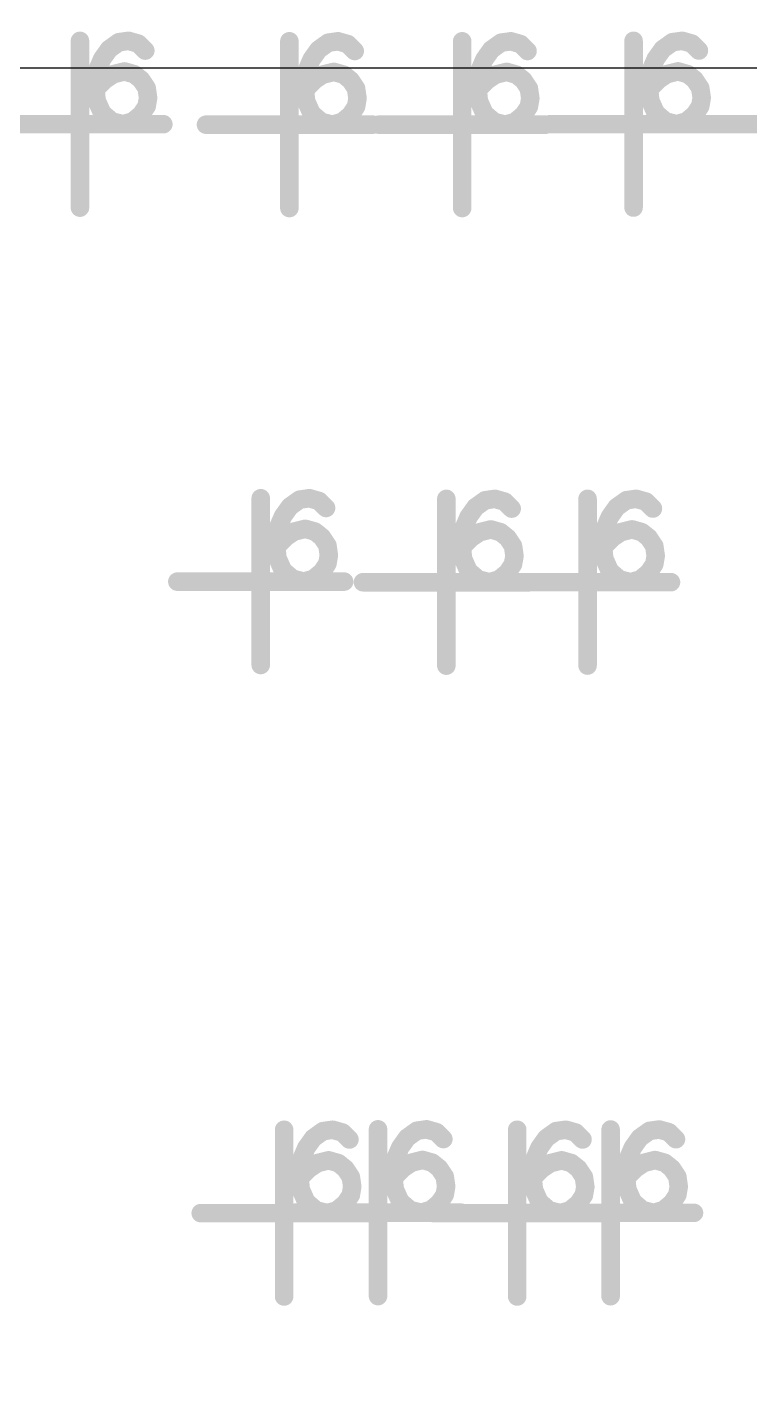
# Model space of a CAD drawing. Header units: millimetres. Extents: x 3362 to 3827, y -139 to 191.
# Drawn here: x 3591.82 to 3596.77, y 16.94 to 26.34 of the extents above; entities that cross this region are included whole.
import ezdxf

# ---------------------------------------------------------------- set-up
doc = ezdxf.new("R2010")
doc.units = ezdxf.units.MM
doc.header["$LTSCALE"] = 23.1
doc.layers.get('0').update_dxf_attribs({"linetype": 'CONTINUOUS'})

# ---------------------------------------------------------------- blocks, each defined once
blk = doc.blocks.new('PAD_R1')
at = {"const_width": 0.5}
blk.add_lwpolyline([(0.25, 0, 1), (-0.25, 0, 1)], format="xyb", close=True, dxfattribs=at)

msp = doc.modelspace()

# ---------------------------------------------------------------- linework, layer by layer
for points, const_width in [([(3592.4715, 26.3038), (3592.4893, 26.178)], 0.0672), ([(3592.5645, 26.2971), (3592.5296, 26.175)], 0.0695), ([(3593.9069, 26.3007), (3593.9246, 26.175)], 0.0672), ([(3593.9998, 26.2941), (3593.965, 26.172)], 0.0695), ([(3595.0913, 26.3007), (3595.109, 26.175)], 0.0672), ([(3595.1842, 26.2941), (3595.1494, 26.172)], 0.0695), ([(3596.2658, 26.304), (3596.2835, 26.1783)], 0.0672), ([(3596.3587, 26.2974), (3596.3239, 26.1753)], 0.0695), ([(3592.1804, 26.2456), (3592.1804, 25.1026)], 0.127), ([(3592.3049, 26.1921), (3592.4082, 26.1183)], 0.0818), ([(3592.3768, 26.264), (3592.4506, 26.1607)], 0.0821), ([(3592.6492, 26.2476), (3592.5594, 26.1578)], 0.0675), ([(3593.6158, 26.2426), (3593.6158, 25.0996)], 0.127), ([(3593.7402, 26.189), (3593.8436, 26.1152)], 0.0818), ([(3593.8121, 26.2609), (3593.886, 26.1576)], 0.0821), ([(3594.0846, 26.2445), (3593.9948, 26.1547)], 0.0675), ([(3594.8002, 26.2426), (3594.8002, 25.0996)], 0.127), ([(3594.9246, 26.189), (3595.028, 26.1152)], 0.0818), ([(3594.9965, 26.2609), (3595.0704, 26.1576)], 0.0821), ([(3595.269, 26.2445), (3595.1792, 26.1547)], 0.0675), ([(3595.9747, 26.2459), (3595.9747, 25.1029)], 0.127), ([(3596.0991, 26.1923), (3596.2025, 26.1185)], 0.0818), ([(3596.171, 26.2642), (3596.2449, 26.1609)], 0.0821), ([(3596.4435, 26.2478), (3596.3537, 26.158)], 0.0675), ([(3592.2601, 26.1136), (3592.3768, 26.0634)], 0.0727), ([(3592.4317, 26.0881), (3592.4625, 25.9649)], 0.0785), ([(3593.6955, 26.1105), (3593.8122, 26.0604)], 0.0727), ([(3594.8799, 26.1105), (3594.9966, 26.0604)], 0.0727), ([(3596.0544, 26.1138), (3596.1711, 26.0637)], 0.0727), ([(3596.226, 26.0884), (3596.2568, 25.9652)], 0.0785), ([(3592.2356, 26.0275), (3592.3612, 26.0082)], 0.0754), ([(3592.2736, 25.9904), (3592.3634, 25.9006)], 0.0945), ([(3592.3452, 26.0508), (3592.4157, 25.9451)], 0.0687), ([(3592.536, 26.0876), (3592.5012, 25.9655)], 0.0695), ([(3592.6155, 26.0475), (3592.536, 25.9484)], 0.0609), ([(3593.671, 26.0244), (3593.7965, 26.0051)], 0.0754), ([(3593.7089, 25.9873), (3593.7987, 25.8976)], 0.0945), ([(3593.7806, 26.0477), (3593.851, 25.9421)], 0.0687), ([(3593.8671, 26.0851), (3593.8979, 25.9619)], 0.0785), ([(3593.9714, 26.0845), (3593.9366, 25.9624)], 0.0695), ([(3594.0508, 26.0444), (3593.9714, 25.9454)], 0.0609), ([(3594.8554, 26.0244), (3594.9809, 26.0051)], 0.0754), ([(3594.8933, 25.9873), (3594.9831, 25.8976)], 0.0945), ([(3594.965, 26.0477), (3595.0354, 25.9421)], 0.0687), ([(3595.0515, 26.0851), (3595.0823, 25.9619)], 0.0785), ([(3595.1558, 26.0845), (3595.121, 25.9624)], 0.0695), ([(3595.2353, 26.0444), (3595.1558, 25.9454)], 0.0609), ([(3596.0299, 26.0277), (3596.1554, 26.0084)], 0.0754), ([(3596.0678, 25.9906), (3596.1576, 25.9009)], 0.0945), ([(3596.1395, 26.051), (3596.2099, 25.9454)], 0.0687), ([(3596.3303, 26.0878), (3596.2955, 25.9657)], 0.0695), ([(3596.4098, 26.0477), (3596.3303, 25.9487)], 0.0609), ([(3592.228, 25.9781), (3592.3536, 25.9588)], 0.0754), ([(3592.6714, 25.9855), (3592.5657, 25.9151)], 0.0687), ([(3593.6634, 25.975), (3593.7889, 25.9557)], 0.0754), ([(3594.1068, 25.9825), (3594.0011, 25.9121)], 0.0687), ([(3594.8478, 25.975), (3594.9733, 25.9557)], 0.0754), ([(3595.2912, 25.9825), (3595.1855, 25.9121)], 0.0687), ([(3596.0223, 25.9783), (3596.1478, 25.959)], 0.0754), ([(3596.4657, 25.9858), (3596.36, 25.9154)], 0.0687), ([(3592.2267, 25.8772), (3592.3531, 25.8901)], 0.0955), ([(3592.2557, 25.7675), (3592.3718, 25.819)], 0.0939), ([(3592.7053, 25.8974), (3592.5796, 25.8793)], 0.0675), ([(3592.7051, 25.8158), (3592.5798, 25.837)], 0.058), ([(3593.6621, 25.8742), (3593.7884, 25.887)], 0.0955), ([(3593.6911, 25.7644), (3593.8072, 25.8159)], 0.0939), ([(3594.1406, 25.8944), (3594.0149, 25.8762)], 0.0675), ([(3594.1404, 25.8127), (3594.0152, 25.8339)], 0.058), ([(3594.8465, 25.8742), (3594.9728, 25.887)], 0.0955), ([(3594.8755, 25.7644), (3594.9916, 25.8159)], 0.0939), ([(3595.325, 25.8944), (3595.1993, 25.8762)], 0.0675), ([(3595.3248, 25.8127), (3595.1996, 25.8339)], 0.058), ([(3596.021, 25.8775), (3596.1473, 25.8903)], 0.0955), ([(3596.05, 25.7677), (3596.1661, 25.8192)], 0.0939), ([(3596.4995, 25.8977), (3596.3738, 25.8795)], 0.0675), ([(3596.4993, 25.816), (3596.3741, 25.8372)], 0.058), ([(3592.3249, 25.6735), (3592.4075, 25.77)], 0.0879), ([(3592.4223, 25.622), (3592.4531, 25.7452)], 0.0785), ([(3592.5266, 25.6226), (3592.4916, 25.7447)], 0.0692), ([(3592.6115, 25.6681), (3592.5304, 25.7657)], 0.0743), ([(3592.6714, 25.734), (3592.5657, 25.8044)], 0.0687), ([(3593.7603, 25.6704), (3593.8429, 25.7669)], 0.0879), ([(3593.8577, 25.619), (3593.8885, 25.7422)], 0.0785), ([(3593.9619, 25.6195), (3593.927, 25.7416)], 0.0692), ([(3594.0469, 25.665), (3593.9657, 25.7627)], 0.0743), ([(3594.1068, 25.731), (3594.0011, 25.8014)], 0.0687), ([(3594.9447, 25.6704), (3595.0273, 25.7669)], 0.0879), ([(3595.0421, 25.619), (3595.0729, 25.7422)], 0.0785), ([(3595.1463, 25.6195), (3595.1114, 25.7416)], 0.0692), ([(3595.2313, 25.665), (3595.1501, 25.7627)], 0.0743), ([(3595.2912, 25.731), (3595.1855, 25.8014)], 0.0687), ([(3596.1192, 25.6737), (3596.2018, 25.7702)], 0.0879), ([(3596.2166, 25.6223), (3596.2474, 25.7455)], 0.0785), ([(3596.3208, 25.6228), (3596.2859, 25.7449)], 0.0692), ([(3596.4058, 25.6683), (3596.3246, 25.766)], 0.0743), ([(3596.4657, 25.7343), (3596.36, 25.8047)], 0.0687), ([(3592.7519, 25.6741), (3591.6089, 25.6741)], 0.127), ([(3594.1873, 25.6711), (3593.0443, 25.6711)], 0.127), ([(3595.3717, 25.6711), (3594.2287, 25.6711)], 0.127), ([(3596.5462, 25.6744), (3595.4032, 25.6744)], 0.127), ([(3597.6457, 25.6744), (3596.5027, 25.6744)], 0.127), ([(3593.4194, 23.1107), (3593.4194, 21.9677)], 0.127), ([(3593.6158, 23.1291), (3593.6897, 23.0258)], 0.0821), ([(3593.7105, 23.1689), (3593.7283, 23.0432)], 0.0672), ([(3593.8035, 23.1623), (3593.7687, 23.0401)], 0.0695), ([(3593.8883, 23.1127), (3593.7985, 23.0229)], 0.0675), ([(3594.6915, 23.1064), (3594.6915, 21.9634)], 0.127), ([(3594.8878, 23.1248), (3594.9617, 23.0215)], 0.0821), ([(3594.9826, 23.1646), (3595.0003, 23.0388)], 0.0672), ([(3595.0755, 23.158), (3595.0407, 23.0358)], 0.0695), ([(3595.1603, 23.1084), (3595.0705, 23.0186)], 0.0675), ([(3595.6595, 23.1067), (3595.6595, 21.9637)], 0.127), ([(3595.8558, 23.1251), (3595.9297, 23.0217)], 0.0821), ([(3595.9506, 23.1648), (3595.9683, 23.0391)], 0.0672), ([(3596.0435, 23.1582), (3596.0087, 23.0361)], 0.0695), ([(3596.1283, 23.1086), (3596.0385, 23.0188)], 0.0675), ([(3593.5439, 23.0572), (3593.6473, 22.9834)], 0.0818), ([(3594.8159, 23.0529), (3594.9193, 22.9791)], 0.0818), ([(3595.7839, 23.0531), (3595.8873, 22.9794)], 0.0818), ([(3593.4991, 22.9787), (3593.6158, 22.9286)], 0.0727), ([(3593.5842, 22.9159), (3593.6547, 22.8103)], 0.0687), ([(3593.6707, 22.9533), (3593.7015, 22.8301)], 0.0785), ([(3593.775, 22.9527), (3593.7402, 22.8306)], 0.0695), ([(3593.8545, 22.9126), (3593.775, 22.8136)], 0.0609), ([(3594.7712, 22.9744), (3594.8879, 22.9242)], 0.0727), ([(3594.8563, 22.9116), (3594.9267, 22.8059)], 0.0687), ([(3594.9428, 22.9489), (3594.9736, 22.8257)], 0.0785), ([(3595.0471, 22.9484), (3595.0122, 22.8263)], 0.0695), ([(3595.1265, 22.9083), (3595.0471, 22.8092)], 0.0609), ([(3595.7392, 22.9746), (3595.8559, 22.9245)], 0.0727), ([(3595.8243, 22.9119), (3595.8947, 22.8062)], 0.0687), ([(3595.9108, 22.9492), (3595.9416, 22.826)], 0.0785), ([(3596.0151, 22.9487), (3595.9802, 22.8265)], 0.0695), ([(3596.0945, 22.9086), (3596.0151, 22.8095)], 0.0609), ([(3593.467, 22.8432), (3593.5926, 22.8239)], 0.0754), ([(3593.4746, 22.8926), (3593.6002, 22.8733)], 0.0754), ([(3593.5126, 22.8555), (3593.6024, 22.7657)], 0.0945), ([(3593.9104, 22.8507), (3593.8047, 22.7802)], 0.0687), ([(3594.7391, 22.8389), (3594.8646, 22.8196)], 0.0754), ([(3594.7467, 22.8883), (3594.8722, 22.869)], 0.0754), ([(3594.7846, 22.8512), (3594.8744, 22.7614)], 0.0945), ([(3595.1824, 22.8464), (3595.0768, 22.7759)], 0.0687), ([(3595.7071, 22.8391), (3595.8326, 22.8198)], 0.0754), ([(3595.7147, 22.8885), (3595.8402, 22.8693)], 0.0754), ([(3595.7526, 22.8515), (3595.8424, 22.7617)], 0.0945), ([(3596.1504, 22.8466), (3596.0448, 22.7762)], 0.0687), ([(3593.4657, 22.7424), (3593.5921, 22.7552)], 0.0955), ([(3593.9443, 22.7626), (3593.8186, 22.7444)], 0.0675), ([(3594.7378, 22.738), (3594.8641, 22.7509)], 0.0955), ([(3595.2163, 22.7582), (3595.0906, 22.7401)], 0.0675), ([(3595.7058, 22.7383), (3595.8321, 22.7511)], 0.0955), ([(3596.1843, 22.7585), (3596.0586, 22.7403)], 0.0675), ([(3593.4947, 22.6326), (3593.6108, 22.6841)], 0.0939), ([(3593.5639, 22.5386), (3593.6465, 22.6351)], 0.0879), ([(3593.6613, 22.4872), (3593.6921, 22.6104)], 0.0785), ([(3593.8505, 22.5332), (3593.7694, 22.6309)], 0.0743), ([(3593.9104, 22.5991), (3593.8047, 22.6696)], 0.0687), ([(3593.9441, 22.6809), (3593.8188, 22.7021)], 0.058), ([(3594.7668, 22.6283), (3594.8829, 22.6798)], 0.0939), ([(3594.836, 22.5343), (3594.9185, 22.6308)], 0.0879), ([(3595.1226, 22.5289), (3595.0414, 22.6266)], 0.0743), ([(3595.1824, 22.5948), (3595.0768, 22.6653)], 0.0687), ([(3595.2161, 22.6766), (3595.0909, 22.6978)], 0.058), ([(3595.7348, 22.6285), (3595.8508, 22.6801)], 0.0939), ([(3595.804, 22.5345), (3595.8865, 22.631)], 0.0879), ([(3596.0906, 22.5291), (3596.0094, 22.6268)], 0.0743), ([(3596.1504, 22.5951), (3596.0448, 22.6655)], 0.0687), ([(3596.1841, 22.6769), (3596.0589, 22.698)], 0.058), ([(3593.9909, 22.5392), (3592.8479, 22.5392)], 0.127), ([(3593.7656, 22.4877), (3593.7306, 22.6098)], 0.0692), ([(3595.263, 22.5349), (3594.12, 22.5349)], 0.127), ([(3594.9334, 22.4828), (3594.9642, 22.606)], 0.0785), ([(3595.0376, 22.4834), (3595.0027, 22.6055)], 0.0692), ([(3596.231, 22.5352), (3595.088, 22.5352)], 0.127), ([(3595.9014, 22.4831), (3595.9322, 22.6063)], 0.0785), ([(3596.0056, 22.4837), (3595.9707, 22.6057)], 0.0692), ([(3593.5797, 18.7823), (3593.5797, 17.6393)], 0.127), ([(3593.7761, 18.8007), (3593.8499, 18.6974)], 0.0821), ([(3593.8708, 18.8405), (3593.8886, 18.7147)], 0.0672), ([(3593.9638, 18.8339), (3593.9289, 18.7117)], 0.0695), ([(3594.0485, 18.7843), (3593.9587, 18.6945)], 0.0675), ([(3594.2233, 18.7851), (3594.2233, 17.6421)], 0.127), ([(3594.4197, 18.8035), (3594.4936, 18.7002)], 0.0821), ([(3594.5144, 18.8433), (3594.5322, 18.7175)], 0.0672), ([(3594.6074, 18.8367), (3594.5726, 18.7145)], 0.0695), ([(3594.6922, 18.7871), (3594.6024, 18.6973)], 0.0675), ([(3595.1771, 18.7823), (3595.1771, 17.6393)], 0.127), ([(3595.3735, 18.8007), (3595.4473, 18.6974)], 0.0821), ([(3595.4682, 18.8405), (3595.486, 18.7147)], 0.0672), ([(3595.5612, 18.8339), (3595.5263, 18.7117)], 0.0695), ([(3595.6459, 18.7843), (3595.5561, 18.6945)], 0.0675), ([(3595.8174, 18.7841), (3595.8174, 17.6411)], 0.127), ([(3596.0138, 18.8025), (3596.0877, 18.6992)], 0.0821), ([(3596.1085, 18.8423), (3596.1263, 18.7165)], 0.0672), ([(3596.2015, 18.8356), (3596.1667, 18.7135)], 0.0695), ([(3596.2863, 18.7861), (3596.1965, 18.6963)], 0.0675), ([(3593.7042, 18.7288), (3593.8075, 18.655)], 0.0818), ([(3594.3478, 18.7316), (3594.4512, 18.6578)], 0.0818), ([(3595.3016, 18.7288), (3595.4049, 18.655)], 0.0818), ([(3595.9419, 18.7306), (3596.0453, 18.6568)], 0.0818), ([(3593.6594, 18.6503), (3593.7761, 18.6001)], 0.0727), ([(3593.7445, 18.5875), (3593.8149, 18.4818)], 0.0687), ([(3593.831, 18.6248), (3593.8618, 18.5016)], 0.0785), ([(3593.9353, 18.6243), (3593.9005, 18.5022)], 0.0695), ([(3594.0148, 18.5842), (3593.9353, 18.4851)], 0.0609), ([(3594.303, 18.6531), (3594.4197, 18.6029)], 0.0727), ([(3594.3881, 18.5903), (3594.4586, 18.4846)], 0.0687), ([(3594.4746, 18.6276), (3594.5054, 18.5044)], 0.0785), ([(3594.579, 18.6271), (3594.5441, 18.505)], 0.0695), ([(3594.6584, 18.587), (3594.579, 18.4879)], 0.0609), ([(3595.2568, 18.6503), (3595.3735, 18.6001)], 0.0727), ([(3595.3419, 18.5875), (3595.4124, 18.4818)], 0.0687), ([(3595.4284, 18.6248), (3595.4592, 18.5016)], 0.0785), ([(3595.5327, 18.6243), (3595.4979, 18.5022)], 0.0695), ([(3595.6122, 18.5842), (3595.5327, 18.4851)], 0.0609), ([(3595.8971, 18.6521), (3596.0138, 18.6019)], 0.0727), ([(3595.9822, 18.5893), (3596.0527, 18.4836)], 0.0687), ([(3596.0687, 18.6266), (3596.0995, 18.5034)], 0.0785), ([(3596.1731, 18.6261), (3596.1382, 18.504)], 0.0695), ([(3596.2525, 18.586), (3596.1731, 18.4869)], 0.0609), ([(3593.6273, 18.5148), (3593.7528, 18.4955)], 0.0754), ([(3593.6349, 18.5642), (3593.7604, 18.5449)], 0.0754), ([(3593.6729, 18.5271), (3593.7626, 18.4373)], 0.0945), ([(3594.0707, 18.5223), (3593.965, 18.4518)], 0.0687), ([(3594.2709, 18.5176), (3594.3965, 18.4983)], 0.0754), ([(3594.2785, 18.567), (3594.4041, 18.5477)], 0.0754), ([(3594.3165, 18.5299), (3594.4063, 18.4401)], 0.0945), ([(3594.7143, 18.5251), (3594.6087, 18.4546)], 0.0687), ([(3595.2247, 18.5148), (3595.3503, 18.4955)], 0.0754), ([(3595.2323, 18.5642), (3595.3578, 18.5449)], 0.0754), ([(3595.2703, 18.5271), (3595.3601, 18.4373)], 0.0945), ([(3595.6681, 18.5223), (3595.5624, 18.4518)], 0.0687), ([(3595.865, 18.5166), (3595.9906, 18.4973)], 0.0754), ([(3595.8726, 18.566), (3595.9982, 18.5467)], 0.0754), ([(3595.9106, 18.5289), (3596.0004, 18.4391)], 0.0945), ([(3596.3084, 18.524), (3596.2028, 18.4536)], 0.0687), ([(3593.626, 18.414), (3593.7523, 18.4268)], 0.0955), ([(3594.1046, 18.4341), (3593.9789, 18.416)], 0.0675), ([(3594.2696, 18.4167), (3594.396, 18.4296)], 0.0955), ([(3594.7482, 18.4369), (3594.6225, 18.4188)], 0.0675), ([(3595.2234, 18.414), (3595.3498, 18.4268)], 0.0955), ([(3595.702, 18.4341), (3595.5763, 18.416)], 0.0675), ([(3595.8637, 18.4157), (3595.9901, 18.4286)], 0.0955), ([(3596.3423, 18.4359), (3596.2166, 18.4178)], 0.0675), ([(3593.655, 18.3042), (3593.7711, 18.3557)], 0.0939), ([(3593.7242, 18.2102), (3593.8068, 18.3067)], 0.0879), ([(3594.0108, 18.2048), (3593.9296, 18.3025)], 0.0743), ([(3594.0707, 18.2707), (3593.965, 18.3412)], 0.0687), ([(3594.1043, 18.3525), (3593.9791, 18.3737)], 0.058), ([(3594.2986, 18.307), (3594.4147, 18.3585)], 0.0939), ([(3594.3679, 18.213), (3594.4504, 18.3095)], 0.0879), ([(3594.6545, 18.2076), (3594.5733, 18.3053)], 0.0743), ([(3594.7143, 18.2735), (3594.6087, 18.344)], 0.0687), ([(3594.748, 18.3553), (3594.6228, 18.3765)], 0.058), ([(3595.2524, 18.3042), (3595.3685, 18.3557)], 0.0939), ([(3595.3216, 18.2102), (3595.4042, 18.3067)], 0.0879), ([(3595.6082, 18.2048), (3595.527, 18.3025)], 0.0743), ([(3595.6681, 18.2707), (3595.5624, 18.3412)], 0.0687), ([(3595.7017, 18.3525), (3595.5765, 18.3737)], 0.058), ([(3595.8927, 18.306), (3596.0088, 18.3575)], 0.0939), ([(3595.962, 18.212), (3596.0445, 18.3085)], 0.0879), ([(3596.2486, 18.2066), (3596.1674, 18.3042)], 0.0743), ([(3596.3084, 18.2725), (3596.2028, 18.3429)], 0.0687), ([(3596.3421, 18.3543), (3596.2169, 18.3754)], 0.058), ([(3594.1512, 18.2108), (3593.0082, 18.2108)], 0.127), ([(3594.7948, 18.2136), (3593.6518, 18.2136)], 0.127), ([(3593.8216, 18.1587), (3593.8524, 18.2819)], 0.0785), ([(3593.9259, 18.1593), (3593.8909, 18.2814)], 0.0692), ([(3594.4652, 18.1615), (3594.496, 18.2847)], 0.0785), ([(3594.5695, 18.1621), (3594.5345, 18.2842)], 0.0692), ([(3595.7486, 18.2108), (3594.6056, 18.2108)], 0.127), ([(3596.3889, 18.2126), (3595.2459, 18.2126)], 0.127), ([(3595.419, 18.1587), (3595.4498, 18.2819)], 0.0785), ([(3595.5233, 18.1593), (3595.4883, 18.2814)], 0.0692), ([(3596.0593, 18.1605), (3596.0901, 18.2837)], 0.0785), ([(3596.1636, 18.1611), (3596.1286, 18.2832)], 0.0692)]:
    msp.add_lwpolyline(points, dxfattribs=dict(const_width=const_width))
at = {"const_width": 0.0102}
msp.add_lwpolyline([(3613.171, 13.4595), (3613.171, 25.0594, 0.414215), (3612.171, 26.0594), (3581.1629, 26.0594, 0.202312), (3570.3468, 21.4963, -0.202309), (3569.2724, 21.0429), (3563.7726, 21.0429, -0.202309), (3562.6981, 21.4963, 0.202312), (3551.882, 26.0594), (3530.351, 26.0594, 0.414215), (3529.351, 25.0594), (3529.351, 13.4595, 0.414215), (3530.351, 12.4595), (3551.4675, 12.4595, -0.196013), (3553.2153, 11.7468, 0.196007), (3563.7726, 7.443), (3569.2724, 7.443, 0.196007), (3579.8297, 11.7468, -0.196013), (3581.5774, 12.4595), (3612.171, 12.4595, 0.414215)], format="xyb", close=True, dxfattribs=at)

# ---------------------------------------------------------------- block references
at = {"xscale": 0.127, "yscale": 0.127}
for p in [(3592.1804, 26.2456), (3592.3803, 26.1885), (3592.4471, 26.2362), (3592.5137, 26.2456), (3592.5805, 26.2266), (3592.6282, 26.1788), (3593.6158, 26.2426), (3593.8157, 26.1854), (3593.8825, 26.2332), (3593.949, 26.2426), (3594.0158, 26.2235), (3594.0636, 26.1758), (3594.8002, 26.2426), (3595.0001, 26.1854), (3595.0669, 26.2332), (3595.1334, 26.2426), (3595.2002, 26.2235), (3595.248, 26.1758), (3595.9747, 26.2459), (3596.1746, 26.1887), (3596.2414, 26.2365), (3596.3079, 26.2459), (3596.3747, 26.2268), (3596.4225, 26.1791), (3592.3328, 26.1219), (3593.7682, 26.1189), (3594.9526, 26.1189), (3596.1271, 26.1222), (3592.3041, 26.0551), (3592.3519, 25.9789), (3592.409, 26.017), (3592.4852, 26.0361), (3592.552, 26.017), (3592.5995, 25.9789), (3593.7395, 26.0521), (3593.7872, 25.9759), (3593.8444, 26.014), (3593.9206, 26.033), (3593.9874, 26.014), (3594.0349, 25.9759), (3594.9239, 26.0521), (3594.9716, 25.9759), (3595.0288, 26.014), (3595.105, 26.033), (3595.1718, 26.014), (3595.2193, 25.9759), (3596.0984, 26.0554), (3596.1461, 25.9792), (3596.2033, 26.0173), (3596.2795, 26.0363), (3596.3463, 26.0173), (3596.3938, 25.9792), (3592.2851, 25.9312), (3592.2851, 25.9121), (3592.6376, 25.9218), (3593.7204, 25.9281), (3593.7204, 25.9091), (3594.073, 25.9187), (3594.9048, 25.9281), (3594.9048, 25.9091), (3595.2574, 25.9187), (3596.0793, 25.9314), (3596.0793, 25.9124), (3596.4319, 25.922), (3592.2947, 25.8362), (3592.6376, 25.7978), (3592.6473, 25.855), (3593.7301, 25.8331), (3594.073, 25.7948), (3594.0826, 25.8519), (3594.9145, 25.8331), (3595.2574, 25.7948), (3595.267, 25.8519), (3596.089, 25.8364), (3596.4319, 25.7981), (3596.4415, 25.8552), (3592.3328, 25.7503), (3592.3996, 25.6932), (3592.5424, 25.6932), (3592.5995, 25.7407), (3593.7682, 25.7473), (3593.835, 25.6901), (3593.9777, 25.6901), (3594.0349, 25.7376), (3594.9526, 25.7473), (3595.0194, 25.6901), (3595.1621, 25.6901), (3595.2193, 25.7376), (3596.1271, 25.7506), (3596.1939, 25.6934), (3596.3366, 25.6934), (3596.3938, 25.7409), (3592.4758, 25.6741), (3592.7519, 25.6741), (3593.0443, 25.6711), (3593.9112, 25.6711), (3594.1873, 25.6711), (3594.2287, 25.6711), (3595.0956, 25.6711), (3595.3717, 25.6711), (3595.4032, 25.6744), (3596.2701, 25.6744), (3596.5027, 25.6744), (3596.5462, 25.6744), (3592.1804, 25.1026), (3593.6158, 25.0996), (3594.8002, 25.0996), (3595.9747, 25.1029), (3593.4194, 23.1107), (3593.6861, 23.1013), (3593.7527, 23.1107), (3593.8195, 23.0917), (3594.6915, 23.1064), (3594.9582, 23.097), (3595.0247, 23.1064), (3595.0915, 23.0874), (3595.6595, 23.1067), (3595.9262, 23.0973), (3595.9927, 23.1067), (3596.0595, 23.0876), (3593.5718, 22.987), (3593.6193, 23.0536), (3593.8672, 23.0439), (3594.8439, 22.9827), (3594.8914, 23.0493), (3595.1393, 23.0396), (3595.8119, 22.983), (3595.8594, 23.0495), (3596.1073, 23.0399), (3593.5431, 22.9202), (3593.648, 22.8821), (3593.7242, 22.9012), (3593.791, 22.8821), (3594.8152, 22.9159), (3594.9201, 22.8778), (3594.9963, 22.8969), (3595.0631, 22.8778), (3595.7832, 22.9162), (3595.8881, 22.8781), (3595.9643, 22.8971), (3596.0311, 22.8781), (3593.5241, 22.7963), (3593.5241, 22.7772), (3593.5909, 22.844), (3593.8385, 22.844), (3593.8766, 22.7869), (3594.7961, 22.792), (3594.8629, 22.8397), (3595.1106, 22.8397), (3595.1487, 22.7826), (3595.7641, 22.7922), (3595.8309, 22.84), (3596.0786, 22.84), (3596.1167, 22.7828), (3593.5337, 22.7013), (3593.8863, 22.7201), (3594.7961, 22.7729), (3594.8058, 22.697), (3595.1583, 22.7158), (3595.7641, 22.7732), (3595.7738, 22.6972), (3596.1263, 22.716), (3593.5718, 22.6154), (3593.8385, 22.6058), (3593.8766, 22.6629), (3594.8439, 22.6111), (3595.1106, 22.6015), (3595.1487, 22.6586), (3595.8119, 22.6114), (3596.0786, 22.6017), (3596.1167, 22.6589), (3592.8479, 22.5392), (3593.6386, 22.5583), (3593.7148, 22.5392), (3593.7814, 22.5583), (3593.9909, 22.5392), (3594.12, 22.5349), (3594.9107, 22.554), (3594.9869, 22.5349), (3595.0534, 22.554), (3595.088, 22.5352), (3595.263, 22.5349), (3595.8787, 22.5542), (3595.9549, 22.5352), (3596.0214, 22.5542), (3596.231, 22.5352), (3593.4194, 21.9677), (3594.6915, 21.9634), (3595.6595, 21.9637), (3593.5797, 18.7823), (3593.8464, 18.7729), (3593.913, 18.7823), (3593.9798, 18.7633), (3594.2233, 18.7851), (3594.49, 18.7757), (3594.5566, 18.7851), (3594.6234, 18.7661), (3595.1771, 18.7823), (3595.4438, 18.7729), (3595.5104, 18.7823), (3595.5772, 18.7633), (3595.8174, 18.7841), (3596.0841, 18.7747), (3596.1507, 18.7841), (3596.2175, 18.765), (3593.7321, 18.6586), (3593.7796, 18.7252), (3594.0275, 18.7155), (3594.3757, 18.6614), (3594.4232, 18.728), (3594.6711, 18.7183), (3595.3295, 18.6586), (3595.377, 18.7252), (3595.6249, 18.7155), (3595.9698, 18.6604), (3596.0173, 18.7269), (3596.2652, 18.7173), (3593.7034, 18.5918), (3593.8083, 18.5537), (3593.8845, 18.5728), (3593.9513, 18.5537), (3594.347, 18.5946), (3594.4519, 18.5565), (3594.5281, 18.5756), (3594.5949, 18.5565), (3595.3008, 18.5918), (3595.4057, 18.5537), (3595.4819, 18.5728), (3595.5487, 18.5537), (3595.9411, 18.5936), (3596.046, 18.5555), (3596.1222, 18.5745), (3596.189, 18.5555), (3593.6844, 18.4679), (3593.7512, 18.5156), (3593.9988, 18.5156), (3594.0369, 18.4585), (3594.328, 18.4707), (3594.328, 18.4516), (3594.3948, 18.5184), (3594.6424, 18.5184), (3594.6805, 18.4613), (3595.2818, 18.4679), (3595.3486, 18.5156), (3595.5962, 18.5156), (3595.6343, 18.4585), (3595.9221, 18.4696), (3595.9221, 18.4506), (3595.9889, 18.5174), (3596.2365, 18.5174), (3596.2746, 18.4602), (3593.6844, 18.4488), (3593.694, 18.3729), (3594.0466, 18.3917), (3594.3376, 18.3757), (3594.6902, 18.3945), (3595.2818, 18.4488), (3595.2914, 18.3729), (3595.644, 18.3917), (3595.9317, 18.3747), (3596.2843, 18.3934), (3593.7321, 18.287), (3593.9988, 18.2774), (3594.0369, 18.3345), (3594.3757, 18.2898), (3594.6424, 18.2802), (3594.6805, 18.3373), (3595.3295, 18.287), (3595.5962, 18.2774), (3595.6343, 18.3345), (3595.9698, 18.2888), (3596.2365, 18.2791), (3596.2746, 18.3363), (3593.0082, 18.2108), (3593.6518, 18.2136), (3593.7989, 18.2299), (3593.8751, 18.2108), (3593.9417, 18.2299), (3594.1512, 18.2108), (3594.4425, 18.2327), (3594.5187, 18.2136), (3594.5853, 18.2327), (3594.6056, 18.2108), (3594.7948, 18.2136), (3595.2459, 18.2126), (3595.3963, 18.2299), (3595.4725, 18.2108), (3595.5391, 18.2299), (3595.7486, 18.2108), (3596.0366, 18.2316), (3596.1128, 18.2126), (3596.1794, 18.2316), (3596.3889, 18.2126), (3593.5797, 17.6393), (3594.2233, 17.6421), (3595.1771, 17.6393), (3595.8174, 17.6411)]:
    msp.add_blockref('PAD_R1', p, dxfattribs=at)

doc.saveas('drawing.dxf')
